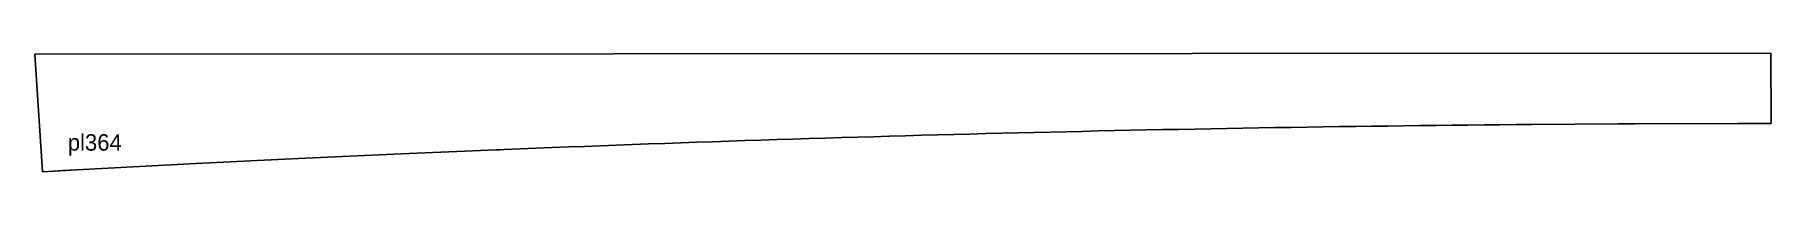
# Model space of a CAD drawing. Extents: x 0 to 105, y 0 to 7.
import ezdxf

# ---------------------------------------------------------------- set-up
doc = ezdxf.new("R2010")
doc.units = 0
doc.header["$MEASUREMENT"] = 0
doc.layers.add('BURN', color=1, linetype='CONTINUOUS')
doc.layers.add('SCRIBE', color=1, linetype='CONTINUOUS')

msp = doc.modelspace()

# ---------------------------------------------------------------- linework, layer by layer
at = {"layer": 'BURN'}
for p, q in [((105.14, 7.2), (0, 7.15)), ((0, 7.15), (0.47, 0)), ((105.16, 2.93), (105.14, 7.2)), ((90.67, 2.87), (95.88, 2.9)), ((95.88, 2.9), (96.02, 2.91)), ((96.02, 2.91), (96.15, 2.91)), ((96.15, 2.91), (96.9, 2.91)), ((96.9, 2.91), (103.13, 2.93)), ((103.13, 2.93), (105.16, 2.93)), ((15.98, 0.8), (22.2, 1.09)), ((22.2, 1.09), (27.96, 1.33)), ((27.96, 1.33), (28.07, 1.34)), ((28.07, 1.34), (28.17, 1.34)), ((28.17, 1.34), (28.42, 1.35)), ((0.47, 0), (1.18, 0.04)), ((1.18, 0.04), (2.54, 0.12)), ((1.71, 0.07), (1.18, 0.04)), ((1.18, 0.04), (1.71, 0.07)), ((2.54, 0.12), (1.71, 0.07)), ((1.71, 0.07), (2.54, 0.12)), ((2.54, 0.12), (9.76, 0.5)), ((9.76, 0.5), (15.98, 0.8))]:
    msp.add_line(p, q, dxfattribs=at)
msp.add_arc((106.01, -1900.95), 1903.88, 90.46145, 92.33546, dxfattribs=at)

# ---------------------------------------------------------------- texts
at = {"layer": 'SCRIBE'}
msp.add_text('pl364', height=1, dxfattribs=at).set_placement((2, 1.28))

doc.saveas('drawing.dxf')
